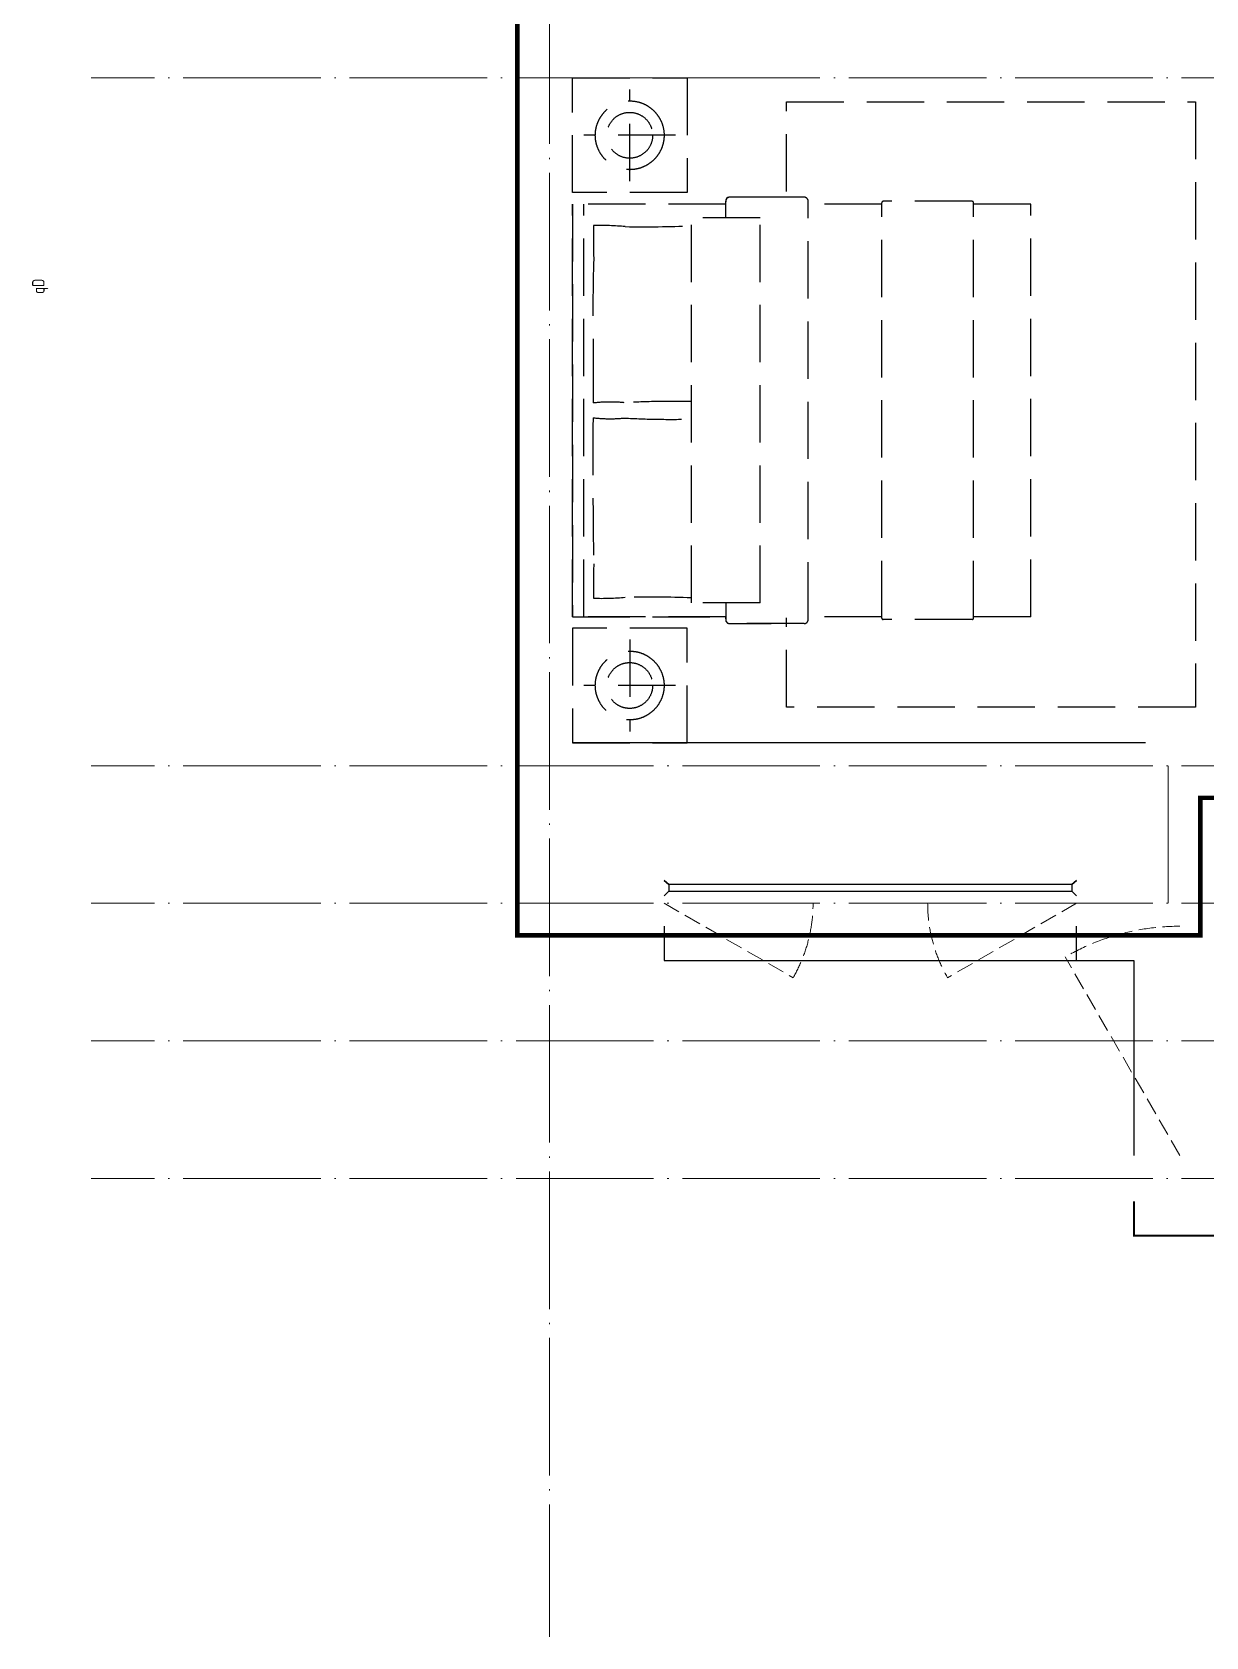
# Model space of a CAD drawing. Extents: x -518115 to 1124316, y -209821 to 1628073.
# Drawn here: x 825659 to 830781, y -178635 to -171635 of the extents above; entities that cross this region are included whole.
import ezdxf

# ---------------------------------------------------------------- set-up
doc = ezdxf.new("R2010")
doc.units = 0
doc.header["$LTSCALE"] = 1000
doc.header["$MEASUREMENT"] = 0
for name, pattern in [('A户型$0$DASH', [0.35, 0.25, -0.1]), ('DASH', [0.35, 0.25, -0.1]), ('DOTE', [2.42, 2, -0.2, 0.02, -0.2])]:
    doc.linetypes.add(name, pattern=pattern)
for name, color, linetype in [('3-栏杆1', 135, 'Continuous'), ('3.5方案汇报，与郭总、侯月琴确定户型_t8$0$2020.03.04 -1安徽标准化洋房户型(UA）_t8_t8$0$看线', 154, 'Continuous'), ('5fur', 250, 'Continuous'), ('PUB_TEXT', 4, 'Continuous'), ('看线', 251, 'Continuous')]:
    doc.layers.add(name, color=color, linetype=linetype)
doc.layers.add('DOTE', color=19, linetype='DOTE', lineweight=9)
doc.layers.add('WINDOW', color=144, linetype='Continuous', lineweight=15)
doc.styles.add('房间名称', font='TSSDENG', dxfattribs={"width": 0.8, "bigfont": 'HZTXT'})

# ---------------------------------------------------------------- blocks, each defined once
blk = doc.blocks.new('GDGDGDSDA')
at = {"layer": 'DOTE', "linetype": 'DOTE', "ltscale": 0.3}
for p, q in [((419334.8, 376108.3), (419334.8, 359558.3)), ((471334.8, 366358.3), (417334.8, 366358.3)), ((471334.8, 363358.3), (417334.8, 363358.3)), ((422034.8, 363358.3), (422034.8, 362758.3)), ((471334.8, 362758.3), (417334.8, 362758.3)), ((471334.8, 362158.3), (417334.8, 362158.3)), ((471334.8, 361558.3), (417334.8, 361558.3))]:
    blk.add_line(p, q, dxfattribs=at)
blk = doc.blocks.new('FGDGDGRDGRRD')
at = {"layer": '5fur', "linetype": 'A户型$0$DASH'}
for p, q in [((419434.8, 366358.3), (419934.8, 366358.3)), ((419434.8, 365858.3), (419434.8, 366358.3)), ((419934.8, 366358.3), (419934.8, 365858.3)), ((419684.8, 365908.3), (419684.8, 366308.3)), ((420368.9, 365863.3), (420368.9, 366253.6)), ((420368.9, 366253.6), (422152.9, 366253.6)), ((422152.9, 366253.6), (422152.9, 363613.5)), ((419884.8, 366108.3), (419484.8, 366108.3)), ((419934.8, 365858.3), (419434.8, 365858.3)), ((420106.6, 365832, 0), (420104.6, 365825.9, 0)), ((420113.2, 365836.9, 0), (420106.6, 365832, 0)), ((420121.7, 365838.3, 0), (420113.2, 365836.9, 0)), ((420302.6, 365838.3, 0), (420121.7, 365838.3, 0)), ((420445.7, 365838.3, 0), (420121.7, 365838.3, 0)), ((419434.8, 365808.3, 0), (419434.8, 364008.3)), ((419434.8, 364008.3), (419434.8, 365808.3, 0)), ((420103.7, 365808.3, 0), (419434.8, 365808.3)), ((419484.8, 364008.3, 0), (419484.8, 365808.3, 0)), ((420104.6, 365825.9, 0), (420102.2, 365808.3, 0)), ((420103.7, 365748.3, 0), (420103.7, 365820.3, 0)), ((420463.7, 363996.3, 0), (420463.7, 365820.3, 0)), ((420784.8, 365808.3, 0), (420463.7, 365808.3, 0)), ((420784.8, 364002.3, 0), (420784.8, 365814.3, 0)), ((421178.8, 365820.3, 0), (420790.8, 365820.3, 0)), ((421184.8, 364002.3, 0), (421184.8, 365814.3, 0)), ((421434.8, 365808.3, 0), (421184.8, 365808.3, 0)), ((421434.8, 364008.3, 0), (421434.8, 365808.3, 0)), ((419953.7, 364068.3, 0), (419953.7, 365748.3, 0)), ((420253.7, 365748.3, 0), (419953.7, 365748.3, 0)), ((420253.7, 364068.3, 0), (420253.7, 365748.3, 0)), ((419434.8, 364008.3), (420102.3, 364008.3, 0)), ((420103.7, 364008.3, 0), (419434.8, 364008.3)), ((420253.7, 364068.3, 0), (419953.7, 364068.3, 0)), ((420102.3, 364008.3, 0), (420103.7, 363989.4, 0)), ((420103.7, 364068.3, 0), (420103.7, 363996.3, 0)), ((420784.8, 364008.3, 0), (420463.7, 364008.3, 0)), ((421434.8, 364008.3, 0), (421184.8, 364008.3, 0)), ((419934.8, 363958.3), (419434.8, 363958.3)), ((419434.8, 363958.3), (419434.8, 363458.3)), ((419934.8, 363458.3), (419934.8, 363958.3)), ((420103.7, 363989.4, 0), (420111.3, 363980.7, 0)), ((420111.3, 363980.7, 0), (420121.7, 363978.3, 0)), ((420121.7, 363978.3, 0), (420302.6, 363978.3, 0)), ((420445.7, 363978.3, 0), (420121.7, 363978.3, 0)), ((420302.6, 363978.3, 0), (420302.6, 363978.3, 0)), ((420368.9, 363613.5), (420368.9, 364003.3)), ((421178.8, 363996.3, 0), (420790.8, 363996.3, 0)), ((419684.8, 363908.3), (419684.8, 363508.3)), ((419884.8, 363708.3), (419484.8, 363708.3)), ((422152.9, 363613.5), (420368.9, 363613.5)), ((419434.8, 363458.3), (419934.8, 363458.3))]:
    blk.add_line(p, q, dxfattribs=at)
for centre, radius in [((419684.8, 366108.3), 150), ((419684.8, 366108.3), 100), ((419684.8, 363708.3), 150), ((419684.8, 363708.3), 100)]:
    blk.add_circle(centre, radius, dxfattribs=at)
for centre, radius, start, end in [((420121.7, 365820.3, 0), 18, 90, 180), ((420445.7, 365820.3, 0), 18, 0, 90), ((420790.8, 365814.3, 0), 6, 90, 180), ((421178.8, 365814.3, 0), 6, 0, 90), ((421458.5, 365647.9, 0), 1932.2, 178.02978, 182.4617), ((419559, 364561.5, 0), 1153.3, 84.6984, 91.56817), ((419747, 371327.9, 0), 5618.6, 269.16935, 272.10874), ((426651.3, 365324.7, 0), 7127.4, 178.02553, 181.06782), ((457242, 365061.5, 0), 37717.1, 179.80183, 180.18357), ((419598.8, 364283, 0), 661.8, 84.57724, 96.39291), ((419867.3, 361236.2, 0), 3711.3, 88.69421, 93.18221), ((442429.1, 364673.3, 0), 22905.3, 179.49277, 181.10137), ((419598.8, 365533.7, 0), 661.8, 263.58024, 275.42276), ((419867.3, 368580.5, 0), 3711.3, 266.81779, 271.30579), ((421458.5, 364155.4, 0), 1932.2, 177.5383, 181.97022), ((419559, 365241.8, 0), 1153.3, 268.43183, 275.3016), ((419747, 358475.5, 0), 5618.6, 87.89126, 90.83065), ((420121.7, 363996.3, 0), 18, 180, 270), ((420445.7, 363996.3, 0), 18, 270, 0), ((420790.8, 364002.3, 0), 6, 180, 270), ((421178.8, 364002.3, 0), 6, 270, 0)]:
    blk.add_arc(centre, radius, start, end, dxfattribs=at)

msp = doc.modelspace()

# ---------------------------------------------------------------- linework, layer by layer
at = {"color": 30, "const_width": 8}
msp.add_lwpolyline([(830466.6, -176734.8), (830466.6, -176884.8), (831616.6, -176884.8), (831616.6, -176734.8)], dxfattribs=at)
at = {"layer": '3-栏杆1', "color": 5}
for p, q in [((828436.8, -175352.6), (828416.6, -175334.8)), ((828416.6, -175334.8), (828436.8, -175352.6)), ((830196.3, -175352.7), (828436.8, -175352.6)), ((828436.8, -175352.6), (828436.8, -175381.9)), ((830196.3, -175352.6), (830216.6, -175334.8)), ((830216.6, -175334.8), (830196.3, -175352.6)), ((830196.3, -175352.6), (830196.3, -175381.9)), ((828416.6, -175401.7), (828436.8, -175381.9)), ((828436.8, -175381.9), (830196.3, -175381.9)), ((830196.3, -175381.9), (830216.6, -175401.7)), ((830216.6, -175401.7), (830196.3, -175381.9))]:
    msp.add_line(p, q, dxfattribs=at)
at = {"layer": 'WINDOW', "color": 250, "linetype": 'DASH', "ltscale": 0.3}
for points in [[(828416.6, -175434.8), (828979.7, -175759.4, 0.131485), (829066.6, -175434.8)], [(830216.6, -175434.8), (829653.4, -175759.4, -0.131485), (829566.6, -175434.8)], [(830666.6, -176534.8), (830166.6, -175668.8, -0.131652), (830666.6, -175534.8)]]:
    msp.add_lwpolyline(points, format="xyb", dxfattribs=at)
at = {"layer": '看线', "color": 202, "ltscale": 0.5}
for points in [[(828416.6, -175534.8), (828416.6, -175684.8), (830216.6, -175684.8), (830216.6, -175534.8)], [(828416.6, -175534.8), (828416.6, -175684.8), (830466.6, -175684.8), (830466.6, -176534.8)]]:
    msp.add_lwpolyline(points, dxfattribs=at)

# ---------------------------------------------------------------- block references
msp.add_blockref('GDGDGDSDA', (408581.8, -538193.1))

# ---------------------------------------------------------------- texts
at = {"layer": 'PUB_TEXT', "color": 7, "true_color": 0xffffff, "style": '房间名称', "width": 0.8}
msp.add_text('qD', height=54, rotation=90, dxfattribs=at).set_placement((825713.2, -172776.7))

# ---------------------------------------------------------------- next in the draw order: block references
msp.add_blockref('FGDGDGRDGRRD', (408581.8, -538193.1))

# ---------------------------------------------------------------- next in the draw order: linework, layer by layer
at = {"color": 5, "linetype": 'DASH', "ltscale": 0.8, "const_width": 20}
msp.add_lwpolyline([(844856.6, -165594.8), (842756.6, -165594.8), (842756.6, -163944.8), (838076.6, -163944.8), (838076.6, -165594.8), (835976.6, -165594.8), (835976.6, -167394.8), (827776.6, -167394.8), (827776.6, -175574.8), (830756.6, -175574.8), (830756.6, -174974.8), (837076.6, -174974.8), (837076.6, -176174.8), (837826.6, -176174.8), (837826.6, -176774.8), (843007.7, -176774.8)], dxfattribs=at)
at = {"layer": '3.5方案汇报，与郭总、侯月琴确定户型_t8$0$2020.03.04 -1安徽标准化洋房户型(UA）_t8_t8$0$看线', "ltscale": 10}
msp.add_line((830516.6, -174734.8), (828016.6, -174734.8), dxfattribs=at)

doc.saveas('drawing.dxf')
